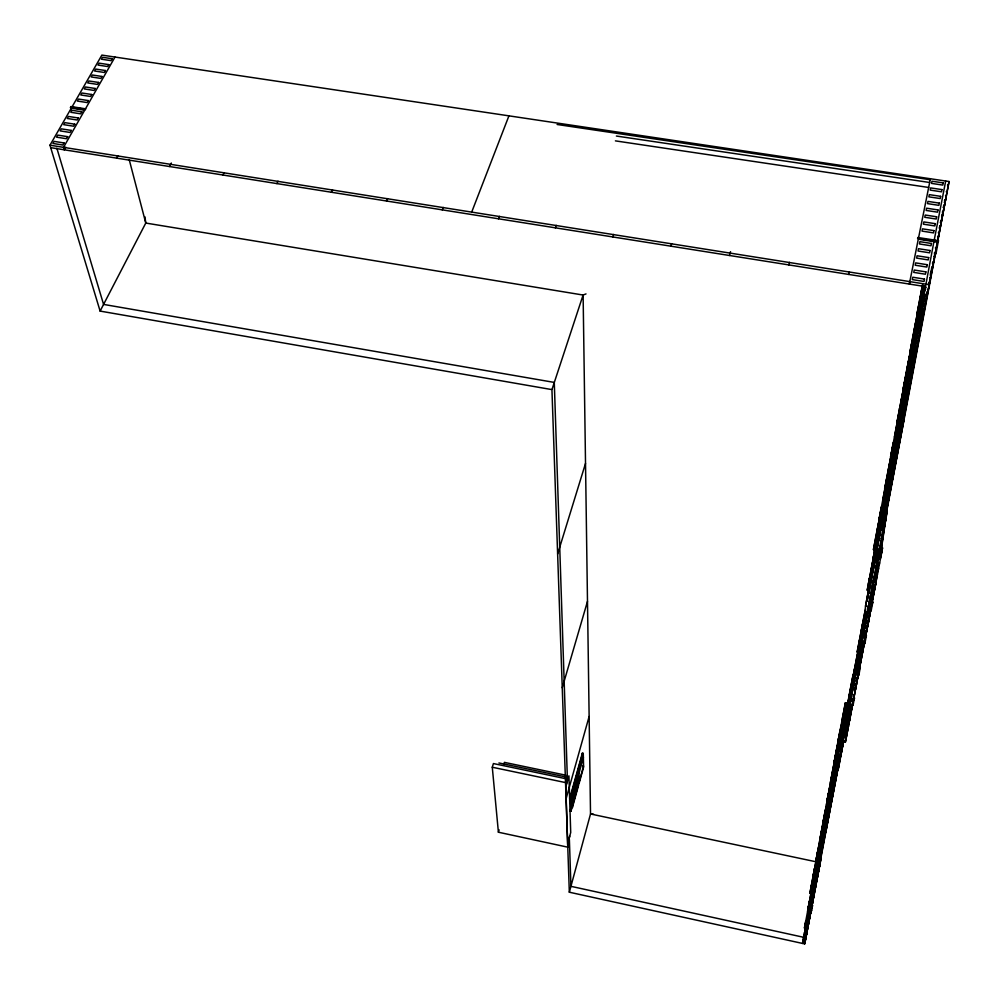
<?xml version="1.0" encoding="UTF-8"?>
<svg xmlns="http://www.w3.org/2000/svg" width="999" height="999" viewBox="0 0 999 999"><rect width="100%" height="100%" fill="white"/><g stroke="black" fill="none" stroke-linecap="round" stroke-linejoin="round"><path stroke-width="1.5" d="M891.77 470.541L891.108 470.479M920.279 318.406C921.54 316.021 919.205 315.634 919.542 318.281L920.079 315.509M867.607 614.048L864.797 613.511L865.534 606.106L933.915 241.621M897.364 436.988L898.064 436.95M898.625 433.966L897.914 434.153M839.272 747.789L839.909 747.402M911.9 363.099L911.425 365.559L910.751 365.384L911.5 365.222M911.513 365.135L910.901 368.394M868.456 622.402L870.229 610.239M869.305 617.931L870.866 607.28M871.54 602.709L872.202 598.139M869.854 615.509L870.966 607.892M871.64 603.321L872.976 594.193L873.638 594.405M874.625 589.947L877.06 573.414M875.486 585.426L878.146 567.357M884.177 527.322L879.994 555.731L878.183 556.181M880.881 551.148L885.077 522.702M881.43 548.676L885.638 520.204M884.028 508.141L884.689 508.229M890.022 476.123L890.696 476.198M879.27 533.703C877.884 536.55 880.169 536.962 879.919 533.816M873.875 555.569L873.75 556.118M847.052 720.042L847.701 719.617M879.045 527.834L879.482 525.362L878.77 529.22M903.496 407.854L902.709 407.679M909.627 371.178L911.063 367.482M916.782 332.879L917.532 332.929M881.056 524.275L880.581 526.773L882.841 518.369L882.192 518.256L881.68 520.954M897.639 427.734L897.102 430.706M891.707 470.866L891.233 473.414L890.559 473.301L892.194 464.585L893.356 464.797L894.842 459.727M910.351 371.228L909.639 371.116M879.12 527.272L878.82 528.796L880.768 529.145L881.43 525.724L880.756 525.761M910.738 357.242L896.24 435.264M886.6 498.002L887.274 494.567L886.887 496.453M898.763 429.47L899.038 427.972M869.43 601.523L870.241 597.39M904.17 399.737L905.019 399.875L904.045 404.982L903.271 404.77L906.081 389.747M814.909 867.432L815.858 867.631L807.929 909.352L809.477 909.727L809.365 910.576M864.073 629.47L864.36 627.909L864.21 628.658M892.844 464.835L893.356 462.05L892.994 463.886M903.67 395.404L904.245 392.232L896.865 430.731L899 431.093L906.368 392.595L905.544 393.057L906.355 392.669M899.45 429.595L899.724 428.096L898.863 428.047M918.393 324.45L919.117 324.575L918.081 330.082L917.357 329.957M909.764 281.606L909.34 284.066L918.281 239.198L937.362 242.145L931.942 270.454M821.041 839.447L822.739 830.519M826.635 809.59L826.011 812.899M912.437 360.264L913.773 353.122M817.744 862.986L816.732 868.393M810.639 903.558L810.826 902.572L810.551 904.083M813.523 885.451L813.735 887.05L812.1 886.875L810.988 893.556M813.785 884.14L815.371 878.446L813.548 888.036M817.569 864.01L818.768 864.26L817.632 868.281L815.546 868.381L814.01 876.535M831.368 790.122L832.741 789.984L831.73 793.156L830.818 792.969M820.554 850.574L820.741 849.625L820.391 851.423L818.88 851.098L819.505 847.901L818.93 851.011M817.619 863.448L820.441 848.139L820.429 851.335M823.501 832.155L824.275 830.831L824.088 831.742M827.684 809.789L827.572 813.223M884.727 497.177L885.276 494.205L878.333 530.481L880.319 530.844L887.237 494.405L886.563 494.28M890.758 464.797L890.946 463.698L888.448 476.935L888.985 474.138M831.33 793.194L831.967 789.747L821.977 839.722M917.706 319.867L917.981 318.306L915.121 333.504M875.012 556.58L875.199 555.494L874.812 557.479M876.086 550.661C874.462 554.033 875.199 560.377 876.16 553.883L875.524 553.758M812.437 893.868L809.877 893.406L811.288 885.813M814.497 868.518L813.036 876.335L815.234 876.797M820.903 845.691L822.202 846.028L821.041 850.112L819.018 849.724L817.294 858.928L816.295 858.715L817.794 850.673L818.98 850.848M821.203 832.242L819.655 840.534L822.364 840.896M829.507 802.846L826.722 802.347L828.358 793.556M839.547 739.685L835.339 761.762L834.265 761.538L836.001 752.172L837.087 752.397M874.712 549.9L873.438 549.662L875.786 537.075L877.06 537.3M880.219 520.279L878.92 520.042L881.355 506.955M885.951 489.423L884.627 489.185L887.149 475.574M891.932 457.23L890.584 456.993L893.206 442.832M898.176 423.626L896.79 423.389L899.525 408.641L900.923 408.878M904.707 388.524L903.283 388.274L906.143 372.902M911.525 351.798L910.077 351.561L913.049 335.502M918.668 313.349L917.182 313.112L920.291 296.341M814.41 869.704L813.061 876.972L814.01 877.172M816.22 860.301L809.877 893.406M816.245 859.727L817.632 852.259M818.006 850.649L819.48 842.744L811.176 886.375L814.11 887.012L815.072 883.94M819.542 841.932L820.966 834.252L821.965 834.452L822.352 832.617M821.315 832.766L822.564 826.011M824.412 815.659L822.939 823.563L823.938 823.775M824.724 814.31L826.285 805.943M826.448 804.607L827.959 796.465L830.644 796.852M828.258 795.254L829.857 786.638L830.881 786.85M831.63 776.623L830.069 785.027L831.106 785.239M833.553 766.695L831.892 775.586L834.502 776.248L833.84 779.632M835.426 756.118L833.815 764.784L834.877 764.997M835.664 755.244L837.362 746.078L832.005 773.75L833.079 773.975M837.686 743.843L839.347 734.902M839.797 732.891L841.32 724.75M843.418 712.949L841.695 722.177L842.794 722.389M843.581 712.449L845.404 702.684L847.864 703.171M877.209 530.269L881.605 507.117L875.686 537.512L876.972 537.749L872.664 560.951L874.612 561.313L881.767 523.913M888.473 469.38L893.094 445.017L887.062 475.974L888.411 476.211L895.216 440.621M894.467 436.975L899.212 411.975L890.584 456.993M907.254 367.857L912.262 341.458L906.068 373.226L907.492 373.476L903.108 398.351M914.085 330.931L919.242 303.771L912.986 335.814L914.447 336.051L910.701 356.293L913.123 356.618M921.24 292.295L922.601 284.915M822.814 830.194L823.014 829.058L822.389 832.267M829.907 791.957L830.094 790.946L828.321 800.299M833.765 771.203L833.965 770.129L832.155 779.707L833.815 779.957M873.251 558.941L873.576 557.117L871.29 569.193M873.738 556.343L872.739 561.65M890.821 464.485L891.333 461.7L878.333 530.481M896.827 432.13L897.252 429.795L894.667 443.456M903.396 396.84L903.845 394.343L901.173 408.466L901.735 405.594M910.264 359.902L911.163 355.07L910.826 356.68L913.011 357.043L913.161 352.51M917.457 321.216L918.406 316.059L918.081 317.657L920.316 318.019L920.641 316.421M805.893 928.308L804.457 927.996L805.806 920.828L807.242 921.14M812.199 886.425L810.776 894.005L812.262 894.33M820.666 840.746L822.589 830.444L823.763 830.656M826.298 810.501L824.163 821.965L823.126 821.752L824.712 813.223L827.509 813.598L827.135 815.546M827.759 802.559L830.132 789.859L832.779 790.371L833.178 788.298M831.493 782.504L834.115 768.493L835.763 768.83L804.507 933.091M839.335 740.284L846.503 702.909M869.142 590.534L867.232 590.172L869.442 578.346L871.365 578.708M888.411 476.211L884.24 498.676L886.887 499.213L888.036 495.866M890.284 467.295L894.492 443.456L893.131 443.219M909.964 361.488L910.539 358.454M917.144 322.877L917.744 319.755M920.616 316.608L918.118 316.333L921.74 296.853L920.229 296.616L922.552 284.777M808.94 904.732L809.652 900.886L807.841 910.476L809.265 910.788M815.546 869.155L816.121 866.121L814.235 876.098L815.708 876.41M817.582 858.066L819.118 850.024M826.635 809.577L824.625 820.204L826.173 820.529M836.113 758.391L837.974 748.563L837.362 751.847M878.571 530.044L876.772 539.71L878.745 539.91L879.545 535.714M882.729 507.729L884.54 498.226M922.589 293.294L923.95 286.076M823.626 831.493L824.737 828.308L823.925 832.592M808.366 912.936L808.166 916.508M815.684 873.65L816.183 870.978M816.608 868.83L817.194 865.584M820.604 847.439L821.852 840.796M824.362 827.372L823.176 836.787M824.637 825.923L825.174 823.026M832.042 786.163L829.769 801.136M834.577 772.639L835.264 768.83M874.212 560.289L872.851 567.582L873.488 567.694M876.647 547.527L877.222 544.393M880.131 528.621L878.421 537.749L879.17 537.986L878.471 537.912M882.991 513.586L880.619 526.311L881.168 523.663M886.101 496.903L884.24 506.643L884.902 506.768M886.525 494.368L887.149 491.346M887.599 488.761L888.173 485.864L887.562 489.16M888.698 483.091L889.21 480.332M893.343 462.125L892.669 462.025L893.056 459.94L892.519 462.849L894.068 454.158L894.729 454.27M895.154 448.401L894.629 451.311L895.291 451.398M898.863 428.446L896.64 440.247L897.339 440.372M900.549 419.68L901.11 416.408L900.549 419.305L901.26 419.43M906.493 387.874L906.992 385.139L907.704 385.264M907.417 382.679L908.029 379.62M912.986 353.122L910.214 367.62L910.938 367.744M913.448 350.387L914.048 347.402L914.784 347.527M915.234 344.78L914.497 344.655L915.134 341.608M917.482 328.696L919.717 316.733L920.529 316.933L921.041 313.886L920.291 313.761M920.866 310.801L921.615 310.926L922.189 307.967L921.44 307.842L921.977 304.608L922.739 304.72M822.602 831.28L822.214 833.328L823.713 833.69L824.212 831.143M823.938 832.592L824.712 828.496M827.734 812.337L827.909 811.4L827.572 813.136M831.493 792.282L831.68 791.27L830.868 792.781M835.626 770.279L835.876 768.905L835.439 771.116L833.815 770.778L834.252 768.568L833.591 772.14M875.149 559.29L875.474 557.467L875.174 559.028M880.718 529.57L881.068 527.622L880.931 528.271M886.513 498.576L886.775 497.127M892.582 466.258L892.981 464.048L892.694 465.484M898.9 432.492L899.337 430.144L899.05 431.531M905.519 397.202L905.968 394.692L905.706 396.029L903.571 395.666M905.793 395.754L906.031 390.434M919.679 321.578L920.216 318.669L919.954 319.917L919.205 319.83M916.795 324.737L917.344 321.853M902.784 400.087L903.308 397.327M910.164 360.464L909.265 365.197M878.246 532.017L878.533 530.506M883.99 501.136L884.49 498.538M889.984 468.918L890.496 466.258M829.744 792.869L830.381 789.422L829.944 791.645L831.53 791.97M837.587 750.674L838.273 746.99L832.404 777.584L834.14 777.821M809.115 903.77L809.39 902.259L809.19 903.246M812.287 886.737L812.574 885.164L812.212 886.975L813.698 887.324L813.336 889.172M833.378 773.276L833.79 771.128M825.811 813.985L826.21 811.9L827.759 812.125L827.372 814.31M829.532 793.98L829.932 791.857M815.359 870.166L815.746 868.181M911.612 360.701L912 358.691M808.129 914.31L809.277 908.266M809.702 906.081L814.247 881.555M820.179 849.924L814.984 880.356M827.684 809.677L828.72 806.817M830.319 795.753L829.033 805.331M830.669 794.03L832.117 786.038M832.579 783.803L833.291 779.844M833.603 778.508L835.651 770.004M839.11 748.513L839.597 748.938L842.407 731.418L839.922 730.918M846.74 721.565L848.401 712.936L845.916 712.399L847.801 702.322L848.938 702.547M859.827 652.622L857.179 652.11L859.24 641.121M873.064 566.957L871.727 574.075L872.352 574.2M874.175 561.213L873.538 564.635L874.137 561.638M876.573 548.676L877.184 544.767M877.634 542.744L880.144 529.295M881.155 523.526L880.581 526.573L881.23 526.698L880.519 526.96M881.568 521.69L886.138 496.978L887.274 497.177L888.735 492.195M892.507 462.774L896.19 443.743M896.528 441.658L897.102 438.436M897.464 436.638L898.026 433.628M898.588 430.619L899.15 427.622M900.461 420.604L901.098 416.933L900.511 419.917M901.51 415.284L902.147 411.588M903.845 402.547L902.484 409.727L903.171 409.84M907.092 394.568L905.906 397.927L904.694 397.714L905.094 395.641M907.142 384.652L906.468 388.811L907.042 385.801M907.504 382.967L908.166 379.195M908.478 377.684L908.978 374.95M910.539 366.645L912.112 358.291M913.148 352.734L912.474 355.906L913.223 356.044M913.523 350.711L916.071 337.088M916.533 334.315L918.069 326.436M920.628 312.699L923.326 302.073L922.589 301.948M922.477 303.147L923.113 299.475M923.438 297.49L924.013 294.455M827.085 814.235L827.821 810.326M830.644 795.204L831.156 792.507M831.18 790.996L830.868 795.566M835.102 771.353L834.327 775.524L832.005 775.049M849.412 694.255L851.223 684.652M851.31 684.415L853.221 674.238L845.916 712.399M865.983 612.524L864.809 612.3L860.776 633.478L861.95 633.703M882.154 519.905L884.452 507.629M887.749 489.997L890.134 477.222L888.723 484.527M900.686 420.829L901.21 418.044M901.722 415.272L902.247 412.487M907.616 383.803L908.428 379.458M914.023 349.55L915.159 343.494L913.885 349.613M921.677 308.616L922.214 305.731L921.602 308.878M836.675 763.96L835.639 766.483M847.789 703.895L853.508 675.774M924.649 294.193L867.557 599L866.932 598.888M805.419 928.371L835.988 768.443M837.674 758.79L836.638 761.325M838.661 753.621L837.637 756.193M839.16 751.173L840.584 740.883M840.147 746.078L840.733 743.131M841.133 740.983L842.656 732.904M847.901 704.133L851.71 683.89M859.527 654.02L857.492 653.633L852.871 677.884L853.708 678.046M868.006 593.331L868.631 593.456L924.749 294.468M934.689 241.733L934.989 240.135M817.032 869.48L817.607 866.433L816.982 869.642M835.201 772.464L835.002 770.104M810.102 903.858L810.913 904.033L812.237 899.038L811.063 898.788M814.11 887.012L815.459 881.917L814.098 881.767M816.57 869.255L817.407 869.43L817.632 868.281M819.954 851.111L820.816 851.298L821.041 850.112M823.463 832.367L824.337 832.554L825.748 827.197L824.5 826.935M825.998 812.811L827.971 813.186L829.407 807.741L828.134 807.479M831.73 793.156L833.191 787.612L831.842 787.362M834.689 772.252L835.614 772.439L836.687 768.219M874.425 559.677L875.511 559.877L877.272 553.159L875.599 552.759M879.969 529.97L881.081 530.182L882.879 523.301L881.305 523.026M886.887 499.213L887.274 497.177M891.795 466.708L892.956 466.92L893.356 464.797M898.101 432.979L899.287 433.179L901.21 425.824L899.525 425.524L899.974 423.027L900.661 423.151M905.906 397.927L907.879 390.372M912.037 358.529L911.587 360.814L912.824 361.026L914.847 353.284M918.805 322.165L920.079 322.377L922.152 314.435L920.341 314.148M847.04 712.624L849.712 698.551M857.067 659.24L857.704 655.794M858.366 652.335L866.071 612.212M865.721 612.699L864.347 619.992L865.771 612.562M841.745 750.761L840.059 750.424L841.845 740.946L843.543 741.283L838.099 769.904L835.064 769.292L846.615 712.175M843.805 730.943L845.728 720.791L845.391 722.502M849.687 698.925L858.328 653.796L857.492 658.254M858.041 654.308L858.591 651.41M810.614 901.086L811.9 901.31L812.761 896.79L811.5 896.515M814.56 879.332L815.996 879.644L815.109 884.277L815.496 882.304L814.21 882.03M817.781 865.484L816.982 866.657L818.418 866.695L819.317 861.95L817.894 861.687M820.491 848.276L821.827 848.538L822.751 843.693L821.428 843.418M824.013 829.457L825.361 829.794L826.298 824.824L824.949 824.55M828.421 805.044L829.969 805.331L829.008 810.414L829.395 808.353L828.034 808.079M832.779 790.371L833.765 785.177L832.367 784.889M875.124 558.941L874.487 558.828L876.148 549.962L877.934 550.349L876.66 557.105L877.097 554.807M881.755 520.204L883.566 520.454L882.242 527.41L882.691 525.099M887.674 488.986L889.422 489.285L888.061 496.478L888.511 494.143M892.132 456.243L895.541 456.78L894.13 464.198L894.592 461.838M906.742 387.013L908.603 387.325L907.104 395.254L907.567 392.857M912.124 358.079L914.035 358.404L915.596 350.187L913.685 349.875L914.172 347.19L914.897 347.315L913.123 356.468L912.337 356.218M922.914 311.288L922.439 313.723L920.479 313.411L920.953 310.964L922.914 311.288L921.303 319.792L921.765 317.357M804.782 940.371L805.331 937.499M806.193 935.913L806.792 932.791M807.267 930.319L807.329 927.072M808.753 919.667L808.341 924.749L808.203 922.539M809.739 905.968L811.85 906.43L810.464 913.66L810.339 911.438M837.05 769.093L818.943 865.209L817.519 865.596M926.96 291.696L884.065 519.53L882.204 519.992M930.469 273.351L930.981 270.617M812.824 898.451L812.412 903.533L812.287 901.298M816.608 878.783L817.544 876.747L816.071 881.63M817.657 873.388L818.581 871.34L817.107 876.223M818.681 868.006L819.617 865.958L818.144 870.841M820.654 860.589L819.18 865.484L843.418 740.222M864.335 628.121L864.659 626.361L864.51 627.11M871.365 594.667L871.515 593.893L871.365 594.617M871.677 593.069L871.852 592.082L870.504 595.779L871.553 596.128L873.263 589.597L871.765 589.31M923.438 288.973L923.925 286.363M915.958 329.208L916.907 324.213M902.01 404.233L902.459 401.86M908.815 367.582L909.277 365.159M895.491 439.248L895.928 436.95M902.434 401.948L902.896 399.513M883.291 504.845L883.715 502.659M889.26 472.752L890.109 468.306M895.903 437.062L896.365 434.677M878.371 531.381L877.184 537.674M883.665 502.834L884.115 500.511M872.09 565.109L872.864 561.001M833.141 774.575L833.516 772.577M837.112 753.171L837.499 751.148M906.043 390.547L905.481 393.556L906.18 393.681L907.904 384.64M910.726 365.397L911.188 362.974M812.1 887.724L812.836 883.778L812.387 886.076M825.574 815.221L825.948 813.273M829.295 795.241L829.669 793.268M811.887 888.86L812.237 887.012M815.147 871.328L815.496 869.455M818.506 853.233L818.73 852.047M886.575 494.567L886.962 492.544L887.624 492.669L887.237 494.692L886.575 494.567L887.112 491.908M887.524 489.735L888.049 486.95L888.71 487.062L887.012 495.866L886.35 495.741M897.939 433.853L898.426 435.027M808.728 905.843L809.078 904.02M876.086 550.911L875.074 556.193L875.711 556.306L877.222 548.389L876.585 548.276M880.032 529.707L880.306 531.73M919.018 325.1L919.567 322.215M827.247 812.112L826.697 815.047M834.602 772.789L834.864 771.34M885.651 503.184L886.101 500.861L885.439 500.749M891.67 471.016L892.519 466.608M894.829 454.408L893.106 463.299L892.432 463.174M904.894 400.449L905.431 397.677M911.8 363.648L912.337 360.814M809.764 905.631L810.264 903.009M819.592 853.046L820.129 850.236M835.077 770.117L834.727 772.065M839.859 747.652L839.61 745.966M874.325 563.598L875.112 559.49L874.462 559.278M879.869 534.015L880.668 529.82M885.976 501.498L886.463 498.888M816.67 868.606L817.282 865.371L817.145 868.805M827.884 808.678L827.597 810.164L828.196 809.889M810.264 902.846L811.126 902.959M830.469 794.829L831.518 792.182M834.989 773.613L835.401 771.453M810.364 905.044L811.088 901.198L809.927 904.32M816.845 870.479L817.219 868.493M820.241 852.359L821.016 848.226M823.513 834.852L823.376 832.829L822.464 837.637M831.892 790.122L831.655 788.498M834.739 774.899L834.502 772.664M810.152 906.155L810.501 904.332L808.94 903.895L807.567 911.275L809.028 911.587M813.96 885.826L813.835 886.45M816.62 871.64L816.433 869.63M817.319 867.881L817.107 869.13L815.459 868.818M820.017 853.546L819.879 851.548M845.316 723.039L846.041 719.168L840.059 750.424M845.516 722.015L844.555 727.047M842.669 743.006L843.181 740.321M845.416 728.446L850.249 703.346L847.701 702.834M859.315 655.257L861.825 641.932L862.349 642.369M863.598 631.955L864.06 629.57M866.583 616.445L867.107 613.723M867.631 611.001L868.143 608.291M868.68 605.606L869.18 602.884M872.552 585.189L874.262 576.248M876.585 563.498L877.097 560.764M877.559 558.466L878.071 555.719M879.22 553.596L878.521 553.471L880.044 546.203M881.618 537.375L882.142 534.615M883.091 529.707L882.567 532.479L883.253 532.604M885.489 517.232L886.013 514.46M937.586 241.171L945.753 198.639M878.745 553.209L880.144 545.791M881.555 538.374L882.105 535.402L881.518 538.386M884.502 523.076L885.089 519.805M886.525 512.35L936.026 250.412M937.462 242.794L949.05 181.531L101.873 55.095L49.962 145.217L100.112 311.089L551.935 389.61L569.33 892.207L804.682 943.905L811.151 910.189M844.242 737.637L844.205 734.677M863.186 634.153L870.903 596.79M809.864 904.944L812.524 905.494L811.475 911.038L811.625 910.226M843.743 740.346L840.996 754.807L840.371 754.682M845.241 732.404L847.764 719.243M848.126 717.494L848.213 713.786M849.25 711.475L849.212 708.603M862.911 636.151L863.573 635.926M864.247 628.671L876.498 567.682L873.089 567.057L871.628 574.612M876.772 566.371L886.313 516.608L885.614 516.483M938.448 240.672L938.248 241.708L917.606 238.511L917.819 237.487L938.448 240.672L935.926 253.983L936.125 252.947M885.052 511.163L887.274 511.563L884.565 522.04L885.264 522.165M849.575 712.1L845.092 735.726L848.238 719.268M861.662 648.426L856.717 674.437L860.651 657.142M871.553 596.128L873.263 589.597M875.024 575.449L875.661 575.561L877.384 566.47L873.963 565.846M846.403 728.87L850.823 708.853M858.066 667.407L862.886 645.379M872.289 586.525L873.925 586.838L872.676 593.344L873.114 591.083M922.976 291.396L923.538 288.399M915.509 331.568L916.046 328.696M908.378 369.892L908.903 367.12M901.573 406.481L902.072 403.821M888.848 474.912L889.31 472.44M895.067 441.458L895.554 438.886M882.891 506.955L883.341 504.557M871.702 567.132L872.115 564.897M833.203 774.213L832.554 777.672M836.513 756.343L837.187 752.821M890.609 472.989L891.046 470.754M821.74 835.826L822.065 834.14M825.649 814.834L825.024 818.169M828.72 798.263L829.37 794.867M885.039 502.897L885.226 505.457L884.577 505.344M918.643 327.073L917.719 331.93L916.907 331.668M815.221 870.916L814.322 875.611L815.808 875.923L805.893 928.471M818.593 852.834L817.969 856.056M821.44 837.424L821.752 835.776M904.195 404.17L903.683 406.843L902.984 406.718M808.491 907.042L808.803 905.431M811.962 888.448L811.375 891.558M890.871 475.274L891.333 472.789M897.139 441.808L898.825 432.904L898.026 432.742M808.228 908.491L808.516 906.942M817.681 857.592L818.019 855.781M885.688 503.009L884.864 507.305L884.215 507.192M804.457 927.996L811.413 891.32M873.238 569.343L874.375 563.374M831.618 788.735L832.666 786.101M834.29 774.425L834.153 777.996M816.096 874.4L816.208 871.128M817.082 866.495L818.206 860.589L817.582 866.608M821.353 843.768L821.178 847.364M826.285 820.117L826.398 816.658L826.011 821.19M811.4 896.977L811.063 901.348L811.675 895.554M818.681 857.804L819.804 854.657M834.502 776.248L834.814 774.537M840.097 746.378L840.097 743.418M820.092 853.146L818.98 856.268M820.991 848.388L822.14 842.369L821.503 842.207M823.263 836.151L823.114 834.44M824.512 829.57L825.174 823.326L825.211 825.873M826.273 820.079L827.209 815.159M830.943 795.192L829.719 798.513M808.89 910.176L809.502 907.03M812.05 893.268L813.423 888.76M816.707 871.24L815.808 875.923M830.356 798.251L829.994 800.199L829.407 799.974M819.18 857.916L819.53 856.093M822.664 839.31L823.014 837.449M812.874 891.632L812.537 893.381L811.088 893.056M843.88 730.581L844.892 725.274M862.287 638.861L863.735 631.281M868.73 605.182L869.692 603.471M871.615 590.034L872.102 587.474M850.436 701.56L850.848 699.387M847.027 720.179L847.602 717.17M869.342 605.294L870.828 597.514M871.74 592.707L872.589 584.914M811.737 907.117L820.254 862.674M848.176 717.145L848.7 714.41L848.139 717.519M862.174 643.306L862.412 642.045M863.511 636.263L863.685 635.339M821.091 858.266L804.682 943.905L932.567 267.045L931.692 266.908M838.099 769.904L843.793 740.072M845.117 733.079L845.666 730.219M846.215 727.372L847.164 719.392M860.539 654.457L861.2 651.111M875.661 575.561L875.836 574.612M877.384 566.47L877.197 567.432L873.775 566.795M812.524 905.494L812.362 906.318L810.251 905.856L809.477 907.317M848.551 717.594L849.113 714.722M873.925 586.838L873.488 589.098L871.852 588.798M846.977 728.983L846.915 726.236M850.948 708.191L847.414 723.613M852.572 699.725L852.846 698.276M858.665 667.519L858.591 664.697M862.949 645.104L859.115 662M864.522 636.887L864.822 635.352M845.616 737.599L846.29 734.065M847.09 729.844L846.528 732.804L847.177 732.941M849.587 716.832L850.161 713.848L850.798 713.985M851.573 706.505L852.135 703.508M853.084 698.376L852.597 700.973L853.258 701.098M855.244 690.759L854.607 690.634L855.856 684.128L856.48 684.253L855.818 684.153M856.655 679.757L857.105 677.409M857.542 674.937L858.079 672.339M859.515 665.009L860.176 661.525M860.614 659.14L860.988 656.955L861.662 657.092M862.087 651.56L862.125 654.745M863.373 648.214L862.724 648.064L863.148 645.691M864.11 640.459L863.548 643.443L864.235 643.581M866.033 630.456L865.634 632.754L866.295 632.879M866.52 627.872L867.02 625.299L867.706 625.436M867.519 622.702L868.006 620.317L868.668 620.441M869.58 611.962L870.067 609.378M872.577 596.478L872.964 594.28M876.185 577.422L875.574 580.631L876.26 580.756M876.635 575.112L877.134 572.489M879.644 559.378L880.144 556.73M880.569 554.545L881.081 551.898M848.114 724.537L848.363 726.698M850.161 713.848L850.411 716.008M854.607 690.634L855.007 688.373L855.668 688.498M856.143 682.604L856.405 684.702M861.937 652.185L861.563 654.183L862.199 654.308M862.724 648.064L863.76 646.203M841.77 741.27L845.429 742.02L882.567 547.752L880.606 557.991L879.932 557.867M845.429 742.02L865.571 636.663M865.609 636.463L871.19 607.305M871.603 605.119L876.048 581.868M853.196 704.532L853.021 705.431L854.482 697.814L854.307 698.726M858.965 674.425L858.79 675.349L860.314 667.394L860.127 668.319M864.997 642.881L864.822 643.806L866.408 635.501L866.233 636.438M871.34 609.777L871.153 610.726L872.826 602.035L870.092 601.523M872.826 602.035L872.639 602.984L869.904 602.472M922.564 293.519L923.176 290.309M915.096 333.666L915.683 330.557M908.553 368.943L907.979 371.953L910.151 372.315L910.713 369.305M882.517 508.878L883.016 506.231M877.297 536.987L868.481 583.528M871.815 566.508L867.232 590.172M912.562 355.694L913.086 352.997M916.582 333.903L916.982 331.818M894.392 451.848L898.975 427.822M900.099 422.515L899.649 424.887L901.473 425.199L901.922 422.827L900.474 430.494L900.936 428.109M902.596 409.528L904.045 402.023M904.457 399.538L905.044 396.516M906.667 388.511L909.127 375.412M910.589 367.869L912.05 360.327M915.883 340.946L920.316 318.019M923.9 299.138L924.462 296.204L923.725 296.091M826.722 802.347L835.763 754.72M888.074 485.664L892.082 464.66M892.557 462.212L894.068 454.395M894.517 451.698L896.066 443.681M896.478 442.257L897.114 438.673M897.639 436.301L898.213 433.329M899.112 427.797L898.513 430.756L899.699 430.969M900.511 421.428L905.219 396.803M912.936 356.655L918.705 326.573M829.857 786.638L821.091 832.804L823.363 833.278M882.367 515.984L886.113 496.615M886.5 494.642L887.062 491.733M888.548 483.728L889.06 481.081M889.572 478.733L890.159 475.749L887.524 489.872L888.161 489.86M890.633 473.239L892.119 465.584M893.181 459.44L892.606 462.375L893.281 462.487M893.618 457.517L897.152 439.585M897.639 436.763L898.338 433.466M904.882 399.862L905.456 396.928L904.732 396.815M913.011 357.043L905.806 394.742L903.62 394.38M816.295 858.715L826.023 807.342L827.022 807.554M876.51 547.302L880.044 529.058L876.248 549.025M880.519 526.648L881.155 523.289M881.655 520.741L886.238 496.341M887.636 489.81L892.332 465.559M917.319 334.028L917.906 330.919M836.2 758.004L836.588 755.956M870.691 578.746L876.098 550.499M881.805 521.316L885.988 499.363M887.587 490.372L888.161 487.45M899.837 427.072L892.494 465.834L890.409 465.459M828.408 799.874L828.783 797.926M832.229 779.307L832.617 777.309M869.055 587.624L865.534 606.106L868.993 606.755M869.58 585.202L871.203 576.535L871.29 579.67M875.249 555.332L874.774 557.804L875.861 558.004M876.61 548.863L880.181 530.394M881.88 521.578L882.467 518.543M886.275 499.038L893.393 461.476L892.719 461.363M821.49 837.125L821.141 838.985L822.714 839.21M824.712 819.754L825.074 817.856M825.636 813.985L833.815 770.778M878.596 540.047L879.145 537.212L878.496 537.1M879.694 534.39L880.231 531.568L879.582 531.443M887.774 491.57L888.323 488.736L887.661 488.623M888.873 485.914L889.41 483.104L888.748 482.979M828.833 797.577L821.041 838.735L822.614 839.06M864.809 612.3L859.14 641.62L861.812 642.132M884.502 509.228L885.002 506.593M857.179 652.11L862.824 622.901L863.998 623.126M864.797 613.511L865.683 608.928M867.169 601.273L868.094 596.228L867.469 596.103M868.631 593.456L875.836 555.606L875.161 555.681M914.035 358.404L914.497 355.981M915.596 350.187L915.121 352.61L913.211 352.297M873.85 567.195L874.025 566.246M908.603 387.325L908.141 389.735L906.268 389.41M831.043 790.833L834.227 774.325M834.602 772.389L857.492 653.633M823.688 831.143L824.225 828.346M825.773 819.267L830.306 795.291M834.877 772.052L831.093 793.93M839.472 747.314L840.609 741.433M855.269 665.534L848.85 698.763L850.886 699.163M874.325 567.282L874.512 566.333M889.422 489.285L888.973 491.62L887.224 491.321M895.541 456.78L895.092 459.14L893.306 458.828M818.543 857.991L819.093 855.094M819.655 852.209L831.543 789.497M832.567 784.627L835.014 771.503M847.202 709.14L847.789 706.118M852.172 683.403L852.746 680.369M883.566 520.454L883.116 522.764L881.405 522.452M809.59 905.681L827.509 812.212M828.695 805.469L835.838 768.581M837.15 761.613L838.611 754.045M854.457 672.639L855.731 666.296M856.118 663.998L858.478 651.81M877.934 550.349L877.497 552.634L875.823 552.335M949.05 181.531L927.072 295.766L923.588 295.204L925.349 286.126M813.511 886.225L802.547 943.431L838.411 754.894M814.684 880.119L817.219 867.107M817.894 863.148L820.254 850.524M821.54 844.804L822.015 842.319M813.074 890.022L824.113 831.618M844.292 727.185L844.467 726.285M804.982 933.191L804.969 930.731M815.896 875.599L816.358 873.226L814.822 872.914M813.673 887.287L814.297 884.09M885.351 516.845L904.17 418.918M825.361 829.794L825.748 827.759M826.298 824.824L825.911 826.86L824.487 826.523M829.969 805.331L829.57 807.392L828.208 807.105M833.765 785.177L833.366 787.249L831.967 786.962M878.521 553.471L878.92 551.386L879.62 551.523M879.969 545.891L879.57 547.964L880.256 548.089M815.996 879.644L815.609 881.618L814.322 881.343M818.418 866.695L818.805 864.697M819.317 861.95L818.93 863.948L817.632 863.673M821.827 848.538L822.214 846.528M822.751 843.693L822.364 845.703L820.916 845.416M866.096 619.03L858.316 659.515L860.127 659.864M866.645 616.158L870.291 597.202M870.841 594.005L871.066 592.882M871.553 590.184L872.152 587.062M872.626 585.052L874.187 576.473M876.56 564.285L880.082 545.804M811.9 901.31L812.274 899.362M812.761 896.79L812.387 898.738L811.126 898.476M864.709 626.96L846.578 721.678L848.301 722.027M805.669 935.801L806.555 934.09M806.742 930.206L807.617 928.496M807.804 924.637L808.691 922.939M809.227 917.269L809.402 919.192L809.814 914.122M809.939 913.548L810.813 911.862M811.887 903.421L812.761 901.747M813.273 896.165L813.461 898.064L813.885 892.969M815.371 885.276L815.559 887.162L815.971 882.055L816.171 883.953M817.02 876.635L817.207 878.521M818.056 871.228L818.243 873.101M819.093 865.846L819.28 867.706M820.129 860.476L820.316 862.337M838.636 764.06L842.219 745.366M851.173 698.426L842.731 742.444L843.343 742.569M853.508 686.251L854.095 683.204M825.823 832.03L842.407 745.529M863.798 634.265L863.723 631.405M864.859 628.783L876.498 567.682M887.274 511.563L876.685 566.733L873.888 566.208M917.182 313.112L922.614 285.327M910.077 351.561L916.308 319.63M903.283 388.274L909.465 356.618M896.79 423.389L902.909 391.995M923.9 285.889L921.228 299.625L923.551 299.987M918.118 316.333L924.013 285.639M884.627 489.185L890.633 458.341M913.635 340.572L918.605 314.685M878.92 520.042L887.224 476.71L882.729 500.449L884.015 500.674M910.701 356.293L916.47 326.211M905.181 386.064L911.625 352.285M873.438 549.662L879.332 519.393M898.538 422.627L891.857 457.779L890.658 457.567M934.115 240.584L945.691 181.031M922.776 299.875L925.449 286.126M915.171 340.609L919.717 316.758M920.516 312.625L921.103 309.59M921.453 307.817L922.876 300.474M873.176 558.279L880.506 519.505M908.541 375.799L912.911 353.284M914.06 347.365L913.486 350.337L914.21 350.462M914.497 344.655L916.058 336.651M921.453 309.265L922.027 306.293M922.502 303.409L924.212 294.63M912.287 356.918L907.367 382.854L908.079 382.967M913.623 350.574L915.096 342.969M916.57 335.364L918.044 327.185M918.643 324.712L919.23 321.678M845.404 702.684L835.901 752.709L836.987 752.934M900.998 416.483L906.155 389.498M907.529 382.367L908.141 379.245M909.565 371.915L910.464 371.029M911.038 364.685L910.451 367.707L911.138 364.672M915.658 340.497L917.132 332.892M917.719 329.845L919.192 322.252M921.028 313.461L924.525 295.155M834.265 761.538L839.659 733.703M898.288 430.981L899.125 426.71M901.56 414.135L902.072 411.438M907.629 382.779L909.09 375.237M920.416 316.708L924.55 295.404M838.935 749.4L839.16 748.301M831.218 790.758L831.006 791.857L831.455 789.709L831.742 790.871M820.079 850.361L820.279 849.275M824.337 832.554L825.324 829.42L824.038 829.27L824.05 831.593M839.697 748.401L839.485 749.512L837.836 749.175M827.759 812.125L827.784 808.591M810.164 903.408L810.364 902.347M904.694 397.714L905.144 395.429L906.343 395.604M898.675 429.745L899.013 428.022M912.661 358.866L912.924 357.58L912.674 358.978L911.912 358.828M899.362 429.857L899.712 428.146M815.659 868.493L815.846 867.557M910.476 358.504L910.738 357.217M897.277 429.495L897.626 427.784M919.579 317.907L919.892 316.296M822.664 830.831L814.085 876.185L815.596 876.51M918.493 238.162L930.419 178.746M810.876 902.459L810.152 903.62M813.461 888.536L813.124 887.724L812.986 888.423M814.06 885.476L812.674 890.084M809.952 904.694L810.276 905.519L810.426 904.794L808.853 904.357M816.745 871.003L816.882 870.329M816.608 869.03L816.857 867.844M827.859 811.85L827.072 812.686M826.872 814.197L827.259 814.909L824.612 813.773M823.263 833.491L823.638 834.227L822.09 833.191M834.864 774.275L834.452 773.626M812.212 892.444L811.151 892.057M848.738 274.438L849.325 271.84M865.521 634.902L868.568 622.027M865.509 635.064L868.031 624.437M862.512 648.601L863.948 642.544M865.746 634.964L867.182 628.895M788.798 264.91L789.447 262.337M826.897 816.82L826.26 816.757M569.343 892.219L590.521 813.973L583.116 295.042L586.013 293.906M729.495 255.494L730.544 251.673M567.744 843.281L570.716 832.504L568.918 775.848L565.796 786.937L567.719 845.566L569.717 836.088M572.227 801.348L578.409 779.095L578.334 775.649L576.585 775.286L570.367 797.577L570.479 800.986L572.227 801.348L572.127 797.939L578.334 775.649M571.241 806.643L570.029 811.013L570.991 811.225L583.516 766.083L582.567 765.883M571.391 800.836L570.666 807.167L572.402 807.529L572.302 804.17L578.483 781.942L576.748 781.58M572.402 807.529L578.558 785.351L578.483 781.942M577.522 782.504L579.245 782.866L583.591 767.207L583.266 753.408L582.317 753.209L569.642 798.626L570.604 798.825L570.991 811.225M577.36 775.574L577.285 772.789L581.68 757.067L583.404 757.417L579.02 773.151L579.245 782.866M570.604 798.825L583.266 753.408M566.108 798.701L589.123 716.52M566.695 778.895L565.646 782.604L492.282 767.232L493.419 763.561L566.695 778.895L566.758 781.068M874.937 560.427L874.387 560.064M867.894 623.975L867.095 628.683M854.694 691.445L855.656 688.074L854.257 687.799M562.262 687.762L587.474 601.435M830.119 796.74L830.157 799.362M568.793 841.645L567.869 847.189L498.401 832.217L499.113 829.857M670.816 246.166L671.578 243.644M503.658 764.797L504.395 762.362L565.921 775.224M557.629 554.02L585.501 463.474M810.913 904.033L811.875 900.986L810.701 900.736M817.407 869.43L818.381 866.345L817.182 866.083M820.816 851.298L821.802 848.176L820.441 847.889M827.971 813.186L828.97 810.027M835.614 772.439L836.638 769.242L835.276 768.843M612.762 236.95L613.573 234.44M866.595 629.233L867.319 627.035M875.511 559.877L876.635 556.543M881.081 530.182L882.217 526.835M892.956 466.92L894.117 463.561M899.287 433.179L900.461 429.832L898.775 429.545M555.319 227.822L556.181 225.337M912.824 361.026L914.023 357.679M920.079 322.377L921.29 319.043M879.982 533.466L879.332 533.379M498.476 218.793L499.4 216.333M880.494 530.781L879.907 530.544M471.69 212.113L508.941 115.834M552.072 389.223L583.091 295.042L145.779 223.052L129.271 159.877M442.22 209.852L443.194 207.417M386.551 201.011L387.562 198.589M331.443 192.258L332.517 189.86M276.91 183.591L278.034 181.219M222.927 175.012L224.088 172.665M100.112 311.089L145.779 223.052L144.967 216.87M169.493 166.521L171.316 163.024M116.596 158.129L117.857 155.807M65.734 147.153L64.223 149.8L63.511 147.365L84.69 110.202L71.329 108.129M114.985 57.08L85.215 109.291L71.853 107.23M70.504 107.467L71.029 106.568L85.727 108.841L85.202 109.753L70.504 107.467L71.204 109.94M593.631 814.247L590.534 813.973L817.219 862.037M557.105 124.488L930.219 179.72M616.383 136.039L929.669 182.492M947.502 185.065L948.351 185.19M615.396 140.871L928.67 187.462M946.203 191.771L947.052 191.895M945.516 195.554L946.353 195.679M944.642 200.075L945.491 200.2M944.48 200.712L945.329 200.849M944.217 202.26L945.066 202.397M943.593 205.282L944.455 205.419M943.343 206.805L944.192 206.93M943.168 207.505L944.018 207.642M942.282 212.1L943.131 212.238M941.845 214.335L942.706 214.473M941.607 215.796L942.457 215.921M940.721 220.379L941.57 220.517M940.521 221.204L941.383 221.341M940.284 222.615L941.145 222.752M939.622 225.861L940.484 225.986M939.397 227.235L940.246 227.36M939.185 228.122L940.047 228.247M938.286 232.792L939.147 232.929M937.624 236.376L938.486 236.501M922.751 238.823L925.598 239.261M928.433 239.698L932.691 240.359M935.351 247.952L936.225 248.077M934.44 252.697L935.314 252.834M934.252 253.883L935.114 254.021M933.803 256.181L934.664 256.306M932.616 262.113L933.491 262.25M932.442 263.224L933.316 263.361M931.518 267.994L932.392 268.132M931.243 269.243L932.117 269.393M930.306 274.088L931.18 274.226M930.144 275.112L931.018 275.249M929.694 277.447L930.569 277.585M928.758 282.28L929.644 282.417M928.458 283.654L929.345 283.791M49.95 145.192L929.157 284.69L928.308 284.615M50.699 147.652L925.199 286.576M925.124 287.337L925.886 287.462M925.111 287.849L925.873 287.974M927.372 289.473L928.246 289.61M923.95 293.843L924.712 293.968M923.713 295.692L924.462 295.816M923.363 296.853L924.125 296.978M922.564 301.623L923.313 301.748M920.154 305.469L922.464 305.844M918.855 305.806L920.304 306.031M921.403 307.592L922.164 307.704M921.478 308.092L922.214 308.216L920.391 317.794L919.654 317.67M920.816 310.577L921.577 310.701M917.582 311.026L919.068 311.263M920.241 313.574L921.003 313.698M920.341 313.948L921.078 314.061M920.516 316.995L919.692 317.332L920.429 317.457M919.767 317.058L920.504 317.183M916.695 316.858L918.143 317.095M919.142 319.717L920.566 319.83M917.469 320.891L919.704 321.253M918.556 322.702L919.305 322.814M918.63 322.777L919.367 322.889M918.605 323.276L919.342 323.389L918.481 324.126M917.981 325.686L918.73 325.811M918.056 325.724L918.805 325.849M917.394 328.683L918.231 328.808M917.444 329.458L918.168 329.57M917.557 333.167L916.632 334.066L917.369 334.178M916.333 334.64L917.07 334.765M916.308 335.739L917.032 335.864M915.746 337.625L916.495 337.749M915.746 338.649L916.47 338.761M915.646 338.761L916.383 338.873M913.66 340.372L915.921 340.734M914.622 344.48L915.346 344.593M913.923 347.615L914.659 347.739M913.61 350.087L914.335 350.212M913.348 350.587L914.085 350.711M911.3 353.147L913.635 353.396M912.774 353.559L913.511 353.683M912.849 354.083L913.573 354.195M909.752 354.408L911.163 354.645M912.599 355.407L913.323 355.532M912.037 358.391L913.286 358.591M911.762 359.178L912.499 359.29L911.925 362.25L911.188 362.137M911.35 361.75L912.124 361.963L911.313 362.5M910.776 364.685L911.5 364.81M910.613 365.097L911.35 365.222L910.776 368.194L910.039 368.069M908.965 366.583L911.138 366.945M910.264 367.832L910.988 367.944M909.639 370.567L910.364 370.691M907.991 371.853L910.276 372.028M909.065 373.514L909.952 373.701M908.491 376.473L909.39 376.586M908.503 376.998L909.215 377.123M906.443 379.195L908.828 379.47M907.929 379.92L908.653 380.045M907.554 382.242L908.266 382.367M906.792 385.789L907.517 385.901M903.658 386.301L905.082 386.538M906.642 387.387L907.342 387.512M906.43 388.049L907.142 388.174M905.868 390.959L906.58 391.084M905.906 391.271L906.605 391.383M905.656 391.67L906.38 391.795M902.834 392.332L904.207 392.557M905.306 393.881L906.018 394.006M903.895 393.918L906.031 394.28M904.957 396.054L905.668 396.166M904.52 398.663L905.219 398.776L904.457 399.125M904.395 398.951L905.106 399.063M903.833 401.86L904.632 401.923M903.596 402.684L904.32 402.809L903.745 405.744L903.021 405.631M902.097 403.409L900.723 403.171L905.594 377.485L899.45 409.003L900.848 409.24M903.421 404.47L904.12 404.583M902.996 407.08L903.683 407.192L902.621 412.699L901.935 412.587M902.809 408.067L903.496 408.191M902.134 410.614L902.846 410.726M901.573 413.536L902.372 413.636M898.85 413.873L900.199 414.098M901.373 415.447L902.072 415.559L901.51 418.431L900.823 418.306M899.562 416.233L901.71 416.595M900.524 420.179L901.223 420.292L899.487 429.27L898.788 429.158L899.562 428.858M900.261 421.191L900.961 421.303L900.399 424.188L899.699 424.063M899.987 422.215L900.698 422.34M896.752 424.65L898.101 424.887M899.425 425.124L900.124 425.249M899.425 425.886L900.111 425.999M896.64 425.874L897.976 426.098M899.262 426.798L899.949 426.91M898.9 428.621L899.637 428.583M898.85 428.971L899.55 429.095M898.588 429.845L899.287 429.97M898.313 431.605L899 431.73M897.751 434.478L898.451 434.602M897.464 435.651L898.163 435.776M894.692 435.851L896.028 436.088M897.377 436.825L898.064 436.988M897.202 437.362L897.889 437.487M896.89 438.561L897.589 438.686M896.328 441.483L897.027 441.608M896.453 441.695L897.202 441.783L896.153 447.24L895.479 447.115M896.265 442.644L897.015 442.769M896.078 443.144L896.777 443.256M896.028 444.293L896.702 444.405M895.716 445.542L896.39 445.666M895.516 446.041L896.215 446.153M894.954 448.938L895.653 449.063M894.929 449.95L895.604 450.074L895.054 452.909L894.38 452.797M892.981 451.61L895.092 451.973M893.818 455.644L894.505 455.769L893.955 458.616L893.268 458.504M890.883 456.443L892.207 456.668M893.481 457.03L894.28 457.23M892.931 459.915L893.73 460.064M892.906 460.789L893.581 460.901M892.532 462.649L893.218 462.762M892.369 462.812L893.193 462.962M892.631 465.734L891.957 465.621L890.296 474.175L890.983 474.288M891.608 467.095L892.282 467.22M891.408 468.469L892.132 468.656M888.698 468.256L890.009 468.494M891.046 469.98L891.732 470.092M889.585 470.854L891.608 471.203M890.858 471.316L891.533 471.428M890.484 472.864L891.283 473.114M890.346 474.762L891.008 474.887L889.959 480.294L889.297 480.169M889.934 475.749L890.609 475.874M889.747 477.035L890.421 477.16M889.834 477.372L890.496 477.485M886.887 478.521L888.186 478.746M889.472 478.946L890.134 479.07M889.197 479.907L889.872 480.032M888.923 481.78L889.585 481.905M888.635 482.779L889.31 482.904M888.373 484.627L889.035 484.74M886.7 485.427L888.76 485.789M887.824 487.475L888.486 487.587M884.827 489.11L886.125 489.348M884.864 489.485L886.15 489.71M884.777 489.885L886.063 490.122M885.626 491.271L887.674 491.645M886.712 493.181L887.487 493.444M886.55 494.842L887.199 494.955M886.013 497.115L886.687 497.24M885.876 498.164L886.538 498.289M885.651 499.762L886.3 499.887M882.941 499.338L884.227 499.575M885.464 499.962L886.138 500.087M885.326 500.986L885.988 501.111M885.102 502.559L885.763 502.672M884.914 502.822L885.576 502.934M884.789 503.808L885.451 503.933M884.365 505.669L885.027 505.794M884.415 506.493L885.064 506.605M881.255 507.38L884.714 508.079M883.803 508.541L884.477 508.653M883.915 509.065L884.565 509.178M883.69 509.478L884.352 509.602M883.491 510.939L884.14 511.063M883.378 511.838L884.028 511.963M883.141 512.325L883.803 512.45M882.941 513.748L883.603 513.873M882.841 514.622L883.491 514.747M882.579 515.172L883.253 515.297M882.404 516.558L883.054 516.683M882.304 517.42L882.954 517.532M880.693 517.782L882.716 518.081M881.855 519.38L882.517 519.505M884.814 520.691L885.501 520.816M881.667 521.016L882.304 521.141M884.415 522.727L885.114 522.852M881.305 522.215L881.967 522.327M879.669 523.339L881.667 523.701M881.006 524.5L881.642 524.612M880.756 525.037L881.418 525.162M883.765 526.236L884.452 526.361M880.668 525.811L881.368 526.073M883.603 526.948L884.302 527.072M883.366 528.271L884.065 528.396M880.344 528.021L881.455 528.221M880.044 529.358L880.693 529.482M879.507 532.155L880.156 532.267M882.404 533.229L883.091 533.354M877.809 534.128L879.757 534.477M882.005 535.289L882.704 535.414M878.97 534.952L879.62 535.064M878.87 535.839L879.507 535.951M878.733 536.9L879.357 537.025M881.355 538.761L882.042 538.886M878.233 539.46L878.87 539.572M877.884 540.559L878.533 540.684M880.781 541.608L881.48 541.745M877.759 541.608L878.396 541.72M877.696 542.207L878.333 542.32M877.334 543.381L877.984 543.493M876.785 546.191L877.447 546.316M879.744 547.127L880.444 547.252M876.685 547.177L877.322 547.29M876.635 547.727L877.272 547.839M873.775 547.889L875.049 548.126M874.924 548.788L876.897 549.138M881.33 550.574L882.005 550.699M876.061 551.011L876.685 551.123M878.733 552.26L879.432 552.385M880.943 552.584L881.618 552.709M875.561 553.271L876.198 553.384M878.333 554.345L879.033 554.482M875.411 554.408L876.036 554.52M880.319 555.869L880.993 555.993M875.062 555.569L875.823 555.656M875.024 556.043L875.661 556.156M875.024 556.343L875.661 556.468M874.987 556.518L875.624 556.63M877.696 557.754L878.396 557.879M879.757 558.753L880.444 558.878M877.509 558.666L878.208 558.791M874.512 558.379L875.161 558.491M877.297 559.84L877.996 559.964M873.95 561.613L874.587 561.738L874.05 564.535L873.401 564.41M873.925 562.037L874.562 562.15M879.644 563.049L878.97 562.924L878.571 564.947L879.257 565.072M878.758 564.023L879.432 564.148M876.473 564.148L877.172 564.273M873.388 564.81L874.025 564.922M873.351 565.347L873.988 565.459L873.326 565.534M872.864 567.207L873.501 567.332L872.964 570.142L872.327 570.017M878.633 568.319L877.959 568.194L877.572 570.217L878.246 570.342M872.964 567.37L873.588 567.482M872.801 568.256L873.426 568.394M877.771 569.13L878.446 569.255M872.314 570.367L872.951 570.479M877.384 571.166L878.059 571.291M874.824 572.639L875.524 572.764M871.777 573.151L872.414 573.264M876.772 574.4L877.447 574.525M871.727 573.776L872.364 573.888M876.573 575.374L877.259 575.499M876.385 576.423L877.06 576.548M871.24 575.936L871.865 576.061M874.687 577.135L873.975 577.01L873.563 579.133L874.275 579.258M873.788 578.084L874.487 578.221M869.405 578.496L871.328 578.858M870.666 579.295L871.29 579.42M875.374 581.643L876.061 581.78M870.753 582.192L870.129 582.067L870.229 585.164M873.65 582.579L872.951 582.454L872.539 584.577L873.226 584.827M868.718 582.242L870.641 582.592M872.726 583.528L873.426 583.653M874.849 584.615L875.499 584.74M869.592 584.84L870.216 584.964M872.314 585.664L873.026 585.789M874.462 586.6L875.124 586.725M874.375 586.888L875.062 587.012M872.701 587.562L872.077 587.437L872.164 590.446M873.988 588.935L874.662 589.06M871.702 588.96L872.402 589.085M873.775 590.009L874.462 590.134M871.465 590.072L872.177 590.297M873.675 590.709L874.337 590.834M868.543 590.571L869.167 590.684M871.29 591.083L871.99 591.221M873.501 591.645L874.162 591.77M871.153 592.532L872.651 592.807M870.828 594.155L871.89 594.355M872.776 595.229L873.463 595.354M872.714 595.741L873.376 595.866M870.441 595.491L871.116 595.791M870.479 596.128L870.391 596.503M872.564 596.341L873.251 596.478M872.502 596.815L873.163 596.94M872.339 597.727L872.989 597.852M869.779 598.813L870.566 598.938L869.917 598.988M872.651 599.612L871.965 599.487L871.553 601.848L872.202 601.972M871.565 601.548L872.252 601.685M869.842 602.822L871.99 603.084M868.93 603.259L869.642 603.396M868.768 604.208L869.542 604.383M868.506 605.431L869.217 605.569M870.716 605.981L871.403 606.118M868.368 606.73L869.018 606.855M868.393 606.942L869.03 607.067M870.316 608.079L871.028 608.091M867.906 608.653L868.618 608.791M867.869 609.49L868.506 609.765M869.992 609.977L870.653 610.102M867.494 610.814L868.206 610.951M869.729 611.176L870.429 611.276M869.492 612.399L870.179 612.524M867.332 612.25L867.994 612.462M869.33 613.261L870.017 613.386M867.469 614.934L865.596 614.572L863.461 625.861L865.321 626.211M869.63 615.446L868.968 615.322L868.593 617.082L869.305 617.207M865.546 614.772L867.469 615.172M868.805 616.146L869.467 616.271M868.568 617.345L869.242 617.482M868.506 617.569L869.192 617.707M864.659 618.306L865.871 618.531M864.672 619.492L866.533 619.842M865.771 620.604L866.42 620.604M867.856 620.941L868.543 621.066M867.769 621.54L868.431 621.665M867.744 621.902L868.381 622.027M867.619 622.34L868.281 622.464M867.507 623.101L868.143 623.226M867.382 623.576L868.044 623.713M862.749 623.014L863.923 623.239M867.369 623.863L868.006 623.988M862.736 623.376L863.898 623.601M866.87 626.098L867.557 626.236M866.82 626.523L867.482 626.648M866.608 627.422L867.307 627.547M866.57 627.797L867.244 627.921L866.595 627.909M866.345 629.145L866.995 629.27M865.971 631.118L866.62 631.243M865.771 631.793L866.458 631.93M865.634 632.567L866.32 632.692M860.988 632.417L862.162 632.642M865.359 633.928L866.083 634.065M864.797 636.937L865.484 637.062M864.522 638.324L865.209 638.461M864.385 639.06L865.072 639.185M864.36 639.36L865.034 639.485M863.96 641.42L864.635 641.545M861.825 641.271L864.572 641.808M863.636 643.294L864.285 643.418M863.423 644.305L864.085 644.43M863.024 646.365L863.685 646.49M862.849 647.427L863.498 647.552M862.749 647.764L863.423 647.889M860.514 648.214L863.248 648.738M860.301 648.963L862.137 649.313M862.462 649.425L863.111 649.55M862.374 650.024L863.011 650.149M861.925 652.047L862.587 652.31M859.689 652.235L861.513 652.584M861.812 652.684L862.499 652.809M861.675 653.571L862.324 653.696M861.613 654.033L862.237 654.158M858.778 657.055L860.601 657.404M856.892 656.768L857.729 656.93M860.763 658.316L861.413 658.441M860.701 658.428L861.375 658.553M860.738 658.628L861.363 658.741M860.601 659.04L861.263 659.165M860.489 659.74L861.138 659.864M860.464 660.002L861.101 660.127M860.376 660.327L861.026 660.451M860.301 660.514L860.988 660.689M860.102 661.962L860.726 662.075M859.777 663.336L860.439 663.461M859.59 664.472L860.226 664.697M859.477 664.834L860.151 664.972M859.377 665.421L860.039 665.546M855.144 666.146L855.968 666.308M859.752 667.07L859.078 666.932L858.541 669.73L859.215 669.867M854.694 668.169L855.531 668.331M853.983 671.99L854.819 672.152M857.916 673.189L858.566 673.326M857.841 673.388L858.516 673.526M855.594 674.225L858.278 674.75M857.404 675.873L858.054 675.998M857.317 676.161L857.991 676.286M852.921 675.799L854.045 676.023M857.017 677.909L857.666 678.034M857.641 678.184L856.63 680.032L857.267 680.157M856.917 678.259L857.592 678.396M856.93 678.533L857.554 678.658M856.717 679.445L857.367 679.582M854.345 680.819L857.017 681.343M855.906 683.678L856.555 683.803M855.506 685.739L856.168 685.863M855.469 686.113L856.106 686.238M851.023 685.689L852.147 685.913M851.16 686.475L852.01 686.638M851.048 687.037L853.096 687.437M854.982 688.661L855.619 688.786M854.07 688.848L855.581 689.135M854.694 689.984L855.356 690.109M854.682 690.222L855.319 690.346M854.62 690.421L855.269 690.546M850.062 692.357L850.898 692.519M853.808 694.655L854.457 694.78M853.82 694.742L854.457 694.867M853.483 696.315L854.145 696.44M853.408 696.715L854.07 696.852M852.522 701.498L853.158 701.623M850.174 703.621L850.499 704.932L849.999 704.52M851.872 704.745L852.534 704.882M849.674 705.594L852.297 706.118M851.385 707.317L852.035 707.442M851.348 707.667L851.985 707.791M850.986 709.39L851.648 709.527M850.961 709.677L851.598 709.802M848.488 711.887L851.123 712.275M848.388 712.1L850.124 712.449M850.099 714.16L850.736 714.285M847.814 715.134L849.55 715.484M847.614 716.196L849.35 716.533M849.612 720.204L848.963 720.067L848.576 722.115L849.212 722.24M848.913 720.354L849.55 720.479M845.616 721.34L847.302 721.678M841.895 721.153L842.994 721.378M847.764 726.323L848.413 726.448M841.033 726.261L842.107 726.473M847.377 728.358L848.026 728.496M846.927 730.769L847.564 730.893M841.146 730.619L840.034 730.394L838.236 740.059L840.708 740.559M846.565 732.592L847.214 732.717M842.107 732.791L842.769 732.929M844.018 735.514L846.578 736.026M845.728 737.025L846.365 737.162M838.523 738.536L839.622 738.748M842.744 742.282L843.368 742.407M837.886 742.831L838.96 743.044M841.345 744.842L839.847 744.492L837.686 758.865M839.822 744.954L841.158 745.229M837.087 747.552L838.149 747.764M841.558 748.413L842.194 748.538M840.758 752.672L841.383 752.809M840.384 754.57L841.008 754.707M839.997 756.593L840.621 756.718M839.572 758.828L840.196 758.953M838.798 762.786L839.435 762.911M836.687 763.673L839.185 764.173M834.015 763.785L835.064 763.998M838.386 764.997L839.023 765.134M837.999 767.02L838.623 767.145M834.04 768.843L835.688 769.18M834.952 770.891L835.876 771.078M833.541 771.54L835.201 771.877M833.178 773.426L832.117 773.214L830.431 782.292L833.166 782.916M834.64 775.286L834.003 775.236L833.653 780.369M832.829 775.386L834.477 775.724M830.706 780.806L831.767 781.031M832.617 783.503L831.355 789.872M830.057 790.234L831.692 790.571M831.068 791.658L831.98 791.845M828.246 794.093L829.295 794.317M827.771 797.439L830.469 797.901M828.496 798.676L830.107 799.013M826.997 800.898L828.034 801.111M829.682 801.822L826.598 815.184L827.197 815.396M826.223 810.901L827.821 811.225M828.208 811.912L827.222 811.725L820.429 848.513M825.611 814.247L827.197 814.585M825.274 816.695L826.835 817.02M825.099 816.945L826.697 817.269M825.112 817.569L826.673 817.894M824.699 819.055L826.398 819.417M823.126 822.602L824.125 822.801M577.285 772.789L579.02 773.151M498.913 762.961L566.308 777.047M822.514 830.856L824.562 831.33M821.927 834.065L823.488 834.39M820.778 835.214L821.777 835.414M821.678 836.051L823.213 836.375M819.929 839.123L822.577 839.772M819.729 840.971L820.716 841.17M821.016 844.692L821.665 844.779M570.367 797.577L572.127 797.939M818.119 850.099L820.579 850.461M817.681 851.235L819.917 851.71M818.193 854.782L819.704 855.107M817.894 855.743L819.542 855.918M570.566 803.795L572.302 804.17M817.794 856.98L819.292 857.292M817.507 857.766L819.043 858.104M815.971 861.638L816.932 861.837M814.385 869.08L815.359 869.292M816.782 870.841L816.133 871.74M815.072 870.941L816.583 871.265M814.922 871.765L816.47 872.164M815.509 877.484L809.053 912.075M814.06 884.764L813.973 883.079L814.06 885.126M813.473 885.726L814.322 885.888M814.934 887.499L813.985 892.494M812.012 888.049L813.523 888.398M811.725 888.91L813.361 889.222M810.139 892.07L811.101 892.282M811.188 892.482L812.649 892.931M810.776 900.236L810.514 901.573M809.202 903.196L810.639 903.508M809.889 905.156L812 905.606M808.828 905.131L810.314 905.331M808.391 907.492L809.827 907.804M807.716 918.868L807.254 921.428M805.706 921.303L807.155 921.615M805.231 923.9L806.668 924.212M804.819 926.123L806.255 926.435M803.72 937.312L570.928 886.325L569.38 839.522M803.333 939.222L805.469 939.697M56.868 148.227L103.571 304.408L554.283 382.417L567.382 778.895M492.282 767.232L498.401 832.217M565.796 786.937L567.807 777.359L567.882 779.532M582.317 753.209L582.405 757.429M892.319 467.632L891.657 467.52L892.319 467.632M903.945 401.735L904.607 402.11L903.945 401.735M896.877 439.485L897.502 439.96L896.877 439.485M819.242 849.325L819.08 850.186L819.23 849.337M826.348 811.076L826.185 812.025L826.348 811.063M896.066 445.529L893.855 457.367L896.066 445.529M883.228 529.47L882.666 532.442L883.228 529.47M808.266 908.266L807.941 909.977L809.402 910.364L809.689 908.578L808.253 908.241M828.833 803.745L828.159 810.114L828.833 803.745M871.028 593.056L871.578 593.531L871.028 593.056M924.5 279.096L924.038 281.456L912.312 279.595L912.786 277.235L924.5 279.096M925.898 271.878L925.449 274.226L913.76 272.39L914.222 270.042L925.898 271.878M927.297 264.723L926.847 267.058L915.196 265.222L915.658 262.887L927.297 264.723M928.683 257.592L928.233 259.915L916.62 258.092L917.082 255.781L928.683 257.592M930.069 250.512L929.619 252.809L918.031 251.011L918.493 248.701L930.069 250.512M931.443 243.469L930.993 245.754L919.442 243.968L919.904 241.671L931.443 243.469M933.953 230.607L933.516 232.879L922.015 231.106L922.464 228.846L933.953 230.607M935.301 223.676L934.864 225.936L923.401 224.176L923.85 221.928L935.301 223.676M936.65 216.783L936.213 219.031L924.774 217.282L925.224 215.047L936.65 216.783M937.986 209.94L937.549 212.163L926.148 210.439L926.585 208.204L937.986 209.94M939.31 203.122L938.885 205.344L927.509 203.621L927.946 201.398L939.31 203.122M940.633 196.341L940.209 198.551L928.858 196.84L929.307 194.643L940.633 196.341M941.957 189.61L941.52 191.796L930.206 190.097L930.643 187.912L941.957 189.61M943.256 182.904L942.831 185.09L931.555 183.404L931.98 181.219L943.256 182.904M820.266 852.259L819.667 852.646L820.266 852.259M874.475 562.912L873.813 562.937L874.475 562.912M64.073 142.969L62.9 145.03L52.91 143.444L54.096 141.383L64.073 142.969M67.67 136.676L66.496 138.724L56.531 137.15L57.705 135.102L67.67 136.676M71.241 130.407L70.08 132.455L60.14 130.894L61.301 128.846L71.241 130.407M74.8 124.188L73.639 126.211L63.724 124.663L64.885 122.64L74.8 124.188M78.334 117.982L77.185 120.005L67.283 118.469L68.444 116.446L78.334 117.982M81.856 111.826L80.707 113.836L70.829 112.3L71.99 110.29L81.856 111.826M88.287 100.574L87.15 102.56L77.31 101.049L78.459 99.063L88.287 100.574M91.746 94.505L90.622 96.478L80.807 94.98L81.943 93.007L91.746 94.505M95.192 88.461L94.068 90.434L84.278 88.936L85.415 86.975L95.192 88.461M98.626 82.455L97.515 84.415L87.737 82.929L88.861 80.969L98.626 82.455M102.035 76.473L100.924 78.421L91.184 76.948L92.295 75L102.035 76.473M105.432 70.529L104.333 72.465L94.605 71.004L95.717 69.068L105.432 70.529M108.816 64.623L107.717 66.546L98.014 65.085L99.113 63.162L108.816 64.623M112.175 58.729L111.076 60.652L101.399 59.203L102.497 57.293L112.175 58.729M887.124 495.404L886.45 495.217L887.087 495.479M870.591 598.551L869.967 598.426L870.591 598.626M869.53 604.07L868.905 603.958L869.542 604.108M839.822 760.888L839.185 760.763L839.822 760.963"/></g></svg>
